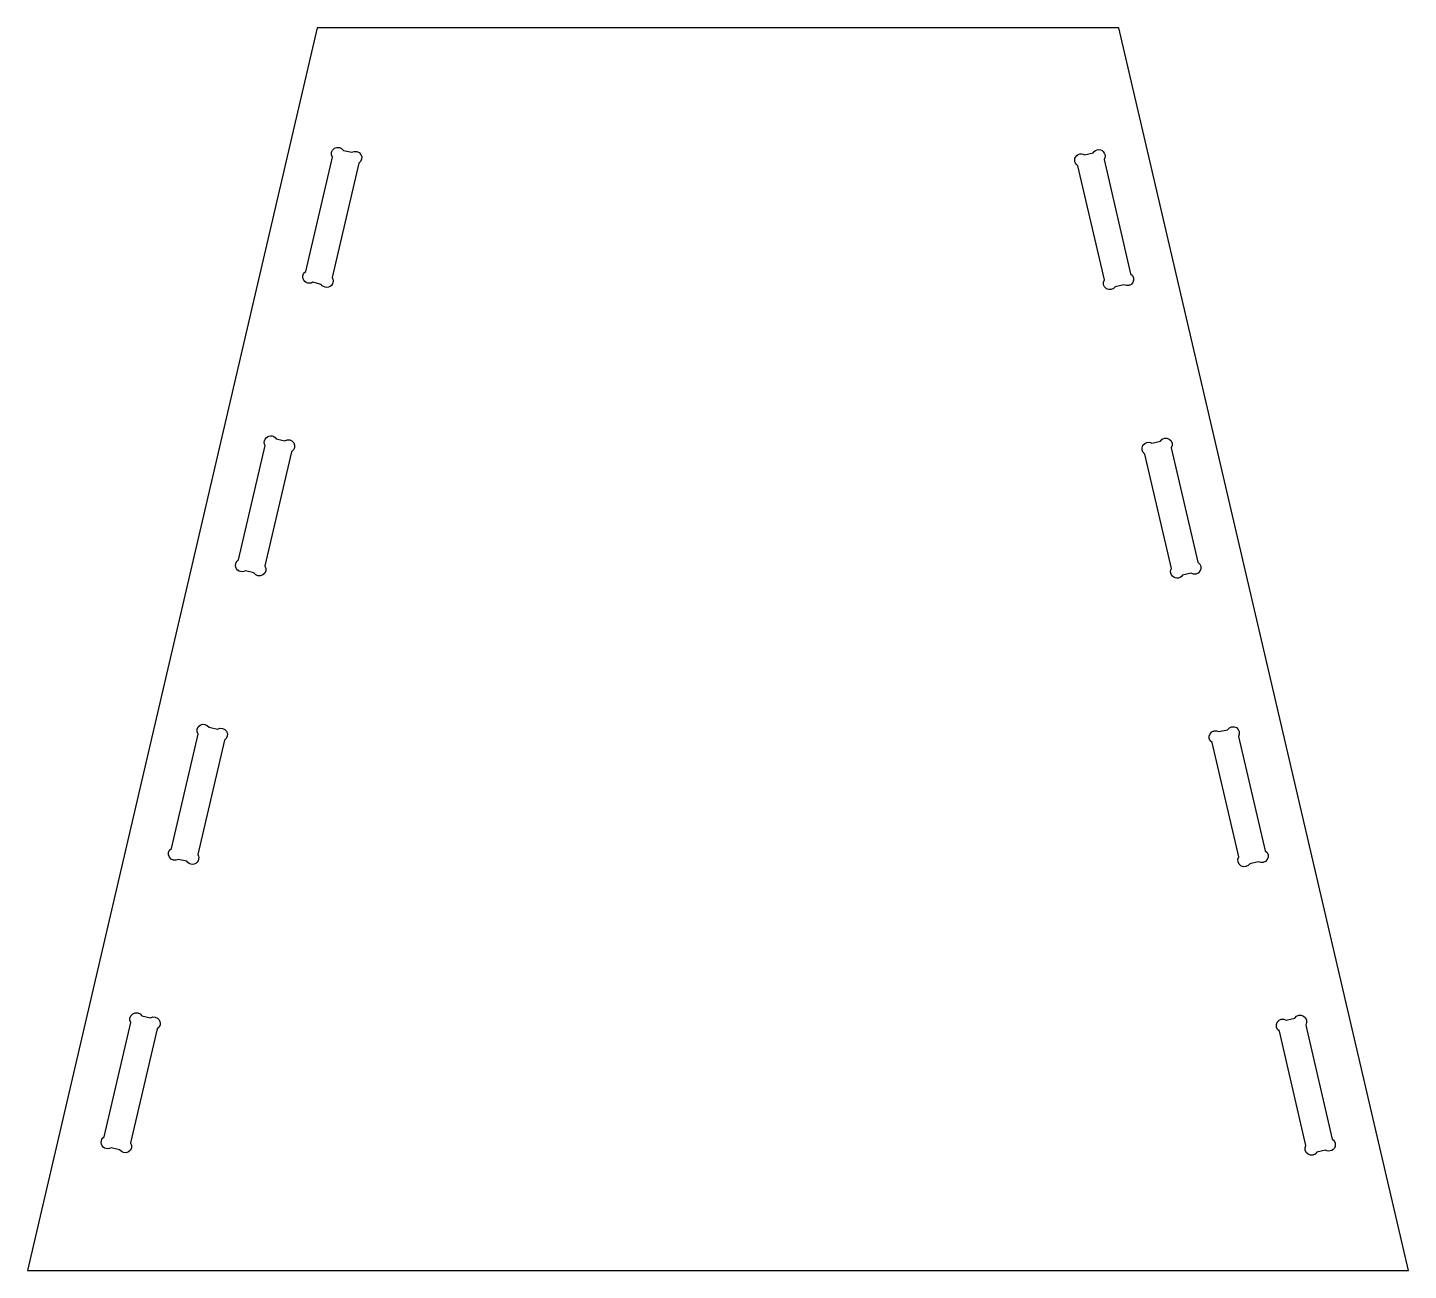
# Model space of a CAD drawing. Header units: millimetres. Extents: x -5 to 102, y 0 to 96.
import ezdxf

# ---------------------------------------------------------------- set-up
doc = ezdxf.new("R2010")
doc.units = ezdxf.units.MM

msp = doc.modelspace()

# ---------------------------------------------------------------- linework, layer by layer
msp.add_lwpolyline([(17.29, 96.24), (-5.13, 0), (101.84, 0), (79.41, 96.24)], close=True)
for points in [[(16.95, 76.52, -1), (16.42, 77.37), (18.48, 86.21, -1), (19.33, 86.74), (19.99, 86.59, -1), (20.52, 85.74), (18.46, 76.89, -1), (17.61, 76.36)], [(80.32, 77.18, -1), (79.8, 76.33), (79.13, 76.18, -1), (78.29, 76.71), (76.22, 85.55, -1), (76.75, 86.4), (77.41, 86.56, -1), (78.26, 86.03)], [(11.74, 54.18, -1), (11.21, 55.02), (13.28, 63.87, -1), (14.13, 64.4), (14.79, 64.25, -1), (15.32, 63.4), (13.25, 54.55, -1), (12.4, 54.02)], [(85.53, 54.84, -1), (85, 53.99), (84.34, 53.84, -1), (83.49, 54.36), (81.43, 63.21, -1), (81.96, 64.06), (82.62, 64.22, -1), (83.47, 63.69)], [(6.54, 31.83, -1), (6.01, 32.68), (8.07, 41.53, -1), (8.92, 42.06), (9.58, 41.91, -1), (10.11, 41.06), (8.05, 32.21, -1), (7.2, 31.68)], [(90.74, 32.5, -1), (90.21, 31.65), (89.55, 31.49, -1), (88.7, 32.02), (86.63, 40.87, -1), (87.16, 41.72), (87.83, 41.87, -1), (88.67, 41.35)], [(2.86, 19.19, -1), (3.71, 19.72), (4.38, 19.56, -1), (4.9, 18.71), (2.84, 9.87, -1), (1.99, 9.34), (1.33, 9.49, -1), (0.8, 10.34)], [(93.03, 19.53, -1), (93.88, 19), (95.94, 10.16, -1), (95.41, 9.31), (94.75, 9.15, -1), (93.9, 9.68), (91.84, 18.53, -1), (92.37, 19.38)]]:
    msp.add_lwpolyline(points, format="xyb", close=True)

doc.saveas('drawing.dxf')
